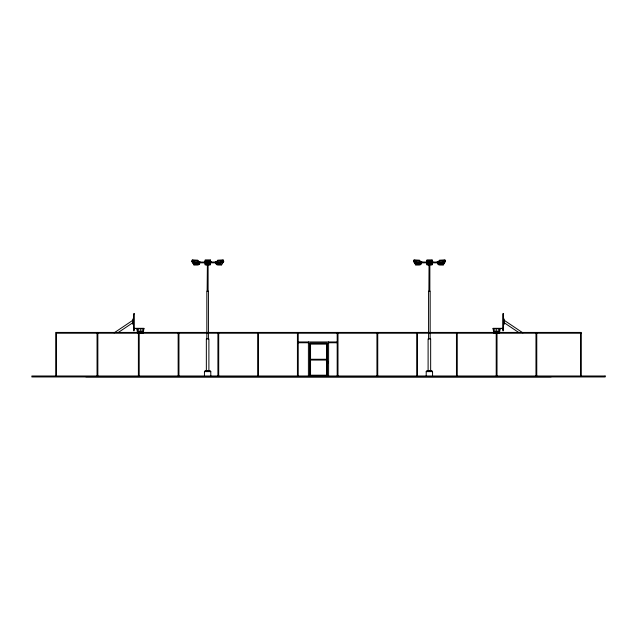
<?xml version="1.0" encoding="UTF-8"?>
<svg xmlns="http://www.w3.org/2000/svg" width="637" height="637" viewBox="0 0 637 637"><rect width="100%" height="100%" fill="white"/><g stroke="black" fill="none" stroke-linecap="round" stroke-linejoin="round"><path stroke-width="0.96" d="M140.363 333.063L140.363 328.525M328.573 361.697L326.391 361.8L326.582 359.794M497.999 333.063L498.452 328.525M141.725 333.063L142.178 328.525M327.545 361.697L328.151 361.697M499.002 333.063L499.782 328.525M142.72 333.063L143.508 328.525M499.368 333.063L500.268 328.525M143.086 333.063L143.994 328.525L134.511 328.525L134.303 329.536M207.16 265.661L208.1 265.605L208.1 291.053L207.144 291.053L207.383 265.78M428.916 265.661L429.856 265.605L429.856 291.053L428.9 291.053L429.043 265.748M193.895 264.881L191.729 261.25L192.231 260.047L197.924 260.342L199.676 263.288L199.277 264.251L194.189 264.164L193.895 264.881L198.449 264.881L199.277 264.251M192.231 260.047L193.369 260.342L195.121 263.288L194.723 264.251L194.189 264.164M413.994 260.047L415.125 260.342L416.885 263.288L421.439 263.288L420.205 264.881L415.65 264.881L413.485 261.25L413.994 260.047L419.679 260.342L420.563 261.815M415.65 264.881L415.953 264.164L421.033 264.251M416.885 263.288L416.479 264.251L415.953 264.164M198.25 261.863L198.441 262.237L198.362 261.624M419.536 261.863L420.014 261.863M420.125 261.624L420.364 262.07L419.918 262.046M215.792 263.288L217.543 260.342L223.237 260.047L223.738 261.25L221.58 264.881L217.026 264.881L215.792 263.288L220.346 263.288L222.098 260.342L223.237 260.047M222.01 263.694L223.738 261.25M437.555 263.288L439.307 260.342L445 260.047L445.502 261.25L443.336 264.881L438.782 264.881L437.555 263.288L442.11 263.288L443.862 260.342L445 260.047M443.774 263.694L444.698 262.141M207.957 262.762L207.622 261.95L207.383 262.842M204.437 376.387L204.437 371.618L205.074 370.981L210.162 370.981L210.799 371.618L210.799 376.387M426.201 376.387L426.201 371.618L426.838 370.981L431.926 370.981L432.563 371.618L432.563 376.387M429.617 262.842L429.378 261.95L429.043 262.762M114.111 332.872L132.687 320.379M118.148 332.586L132.687 322.808M221.58 264.881L220.346 263.288M443.336 264.881L442.11 263.288M193.369 260.342L197.924 260.342M205.13 260.342L210.385 260.342M217.543 260.342L222.098 260.342M415.125 260.342L419.679 260.342M426.886 260.342L432.149 260.342M439.307 260.342L443.862 260.342M191.729 261.25L193.457 263.694M445.502 261.25L444.897 260.732M200.106 261.799L192.947 261.799L192.947 262.301L197.868 262.301M210.688 261.799L204.827 261.799L204.827 262.301M215.362 261.799L222.52 261.799L222.52 262.301L216.676 262.301M421.861 261.799L414.711 261.799L414.711 262.301L420.547 262.301M432.443 261.799L426.591 261.799L426.591 262.301M437.125 261.799L444.284 261.799L444.284 262.301L439.363 262.301M222.194 262.046L222.767 262.046M443.957 262.046L444.522 262.046M438.981 261.863L439.458 261.863M195.121 263.288L199.676 263.288M205.13 263.288L210.385 263.288M426.886 263.288L432.149 263.288M205.13 264.164L210.385 264.251M216.198 264.251L221.278 264.164M426.886 264.164L432.149 264.251M437.953 264.251L443.034 264.164M194.373 264.681L197.733 264.681M205.815 264.681L209.7 264.681M217.735 264.681L221.103 264.681M416.128 264.681L419.488 264.681M427.578 264.681L431.456 264.681M439.498 264.681L442.858 264.681M133.499 319.097L132.687 319.097L132.687 324.209L133.499 324.209M503.501 319.097L504.313 319.097L504.313 324.209L503.501 324.209M134.303 328.318L143.994 328.318M493.006 328.318L502.697 328.318M502.697 329.536L502.489 328.525L493.006 328.525L493.914 333.063M137.337 331.551L143.389 331.551M493.611 331.551L499.663 331.551M56.502 333.223L581.294 333.223M298.227 341.965L337.188 341.965M298.227 342.762L308.404 342.762M328.596 342.762L337.188 342.762M328.381 361.545L327.864 361.561M328.246 361.999L327.442 361.999L327.442 362.644L328.27 362.644L327.418 362.509M205.663 370.479L206.077 370.678L205.663 370.678M209.159 370.678L209.573 370.479L209.167 370.678M427.427 370.678L427.841 370.678M204.437 371.618L210.799 371.618M426.201 371.618L432.563 371.618M85.836 376.793L551.164 376.793M504.313 320.379L522.889 332.872M504.313 322.808L518.852 332.586M413.827 261.369L415.22 263.694M419.496 261.226L419.672 261.743M197.733 261.226L197.916 261.743M444.427 261.974C443.336 261.99 445.406 262.062 444.315 262.07M328.573 361.577L326.582 361.386L326.646 359.475M136.732 328.525L137.632 333.063M493.492 328.525L494.28 333.063M137.218 328.525L137.998 333.063M494.822 328.525L495.275 333.063M138.548 328.525L139.001 333.063M496.637 328.525L496.637 333.063M581.294 376.156L581.294 332.426L55.706 332.426L55.706 376.156M580.498 332.426L580.498 375.965M536.768 332.426L536.768 375.965M535.972 332.426L535.972 375.965M497.011 332.426L497.011 375.965M496.215 332.426L496.215 375.965M457.255 332.426L457.255 375.965M456.458 332.426L456.458 375.965M444.196 261.799L444.196 262.301M439.212 261.799L439.212 262.301M432.802 261.624L432.802 262.221M432.459 261.624L432.459 262.221L432.348 261.799M431.926 370.981L426.838 370.981M431.838 260.382L431.838 263.694M430.652 370.726L430.652 338.924L428.104 338.924L428.104 370.726M430.174 338.924L430.174 291.213L428.582 291.213L428.582 338.924M427.833 370.678L427.531 370.678M426.686 261.799L426.686 262.301M417.498 332.426L417.498 375.965M416.702 332.426L416.702 375.965M377.741 332.426L377.741 375.965M376.945 332.426L376.945 375.965M337.984 332.426L337.984 376.156M337.188 332.426L337.188 376.156M328.596 341.965L328.596 375.981M328.206 361.561L328.246 362.644M327.848 361.999L327.848 362.644M327.482 375.957L327.482 343.16L309.518 343.16L309.518 375.957M327.322 375.997L327.322 343.319L309.757 343.319L309.757 375.997M308.404 341.965L308.404 375.981M298.227 332.426L298.227 376.156M297.431 332.426L297.431 376.156M258.463 332.426L258.463 375.965M257.674 332.426L257.674 375.965M222.44 261.799L222.44 262.301M218.706 332.426L218.706 375.965M217.918 332.426L217.918 375.965M211.046 261.624L211.046 262.221M210.704 261.624L210.704 262.221M210.592 261.799L210.592 262.301M210.162 370.981L205.074 370.981M210.075 260.382L210.075 263.694M208.896 370.726L208.896 338.924L206.348 338.924L206.348 370.726M208.418 338.924L208.418 291.213L206.826 291.213L206.826 338.924M204.923 261.799L204.923 262.301M178.949 332.426L178.949 375.965M178.153 332.426L178.153 375.965M139.192 332.426L139.192 375.965M138.396 332.426L138.396 375.965M97.843 332.426L97.843 375.965M97.055 332.426L97.055 375.965M56.502 332.426L56.502 375.965M414.886 260.406A1.855 0.932 -90 0 1 415.26 260.78M414.098 260.732A1.855 0.932 -90 0 1 414.472 260.382M418.899 260.406A1.855 0.932 -90 0 1 419.273 260.78M193.13 260.406A1.855 0.932 -90 0 1 193.497 260.78M192.334 260.732A1.855 0.932 -90 0 1 192.716 260.382M197.144 260.406A1.855 0.932 -90 0 1 197.51 260.78M217.958 260.78A1.855 0.932 -90 0 1 218.332 260.406M221.971 260.78A1.855 0.932 -90 0 1 222.345 260.406M443.734 260.78A1.855 0.932 -90 0 1 444.1 260.406M222.281 261.823L222.552 262.388L222.281 261.823M222.584 261.823L222.846 262.388L222.584 261.823M210.385 260.047L205.13 260.047L205.13 264.881L210.385 264.881L210.385 260.047M432.149 260.047L426.886 260.047L426.886 264.881L432.149 264.881L432.149 260.047M217.48 262.03L197.757 262.094L197.757 262.826L217.48 262.826L217.48 262.03M439.243 262.094L419.52 262.03L419.52 262.826L439.243 262.826L439.243 262.03M134.303 313.778L133.499 313.778L133.499 330.746L134.303 330.746L134.303 313.778M503.501 313.778L502.697 313.778L502.697 330.746L503.501 330.746L503.501 313.778M326.534 344.115L310.545 344.115L310.545 359.26L326.534 359.26L326.534 344.115M326.534 360.056L310.545 360.056L310.545 375.201L326.534 375.201L326.534 360.056M431.337 370.479L430.923 370.678L431.337 370.479M605.15 375.997L31.85 375.997L31.85 376.953L605.15 376.953L605.15 375.997"/></g></svg>
